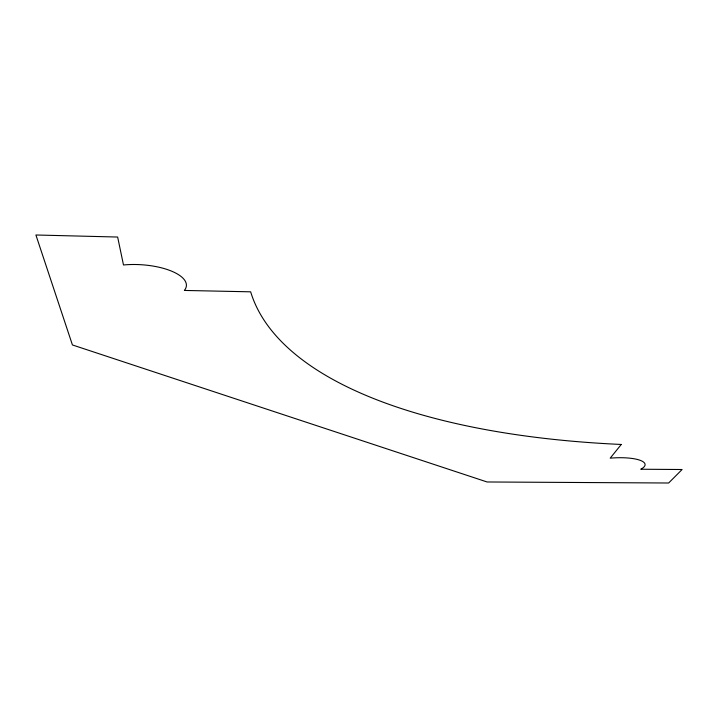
<?xml version="1.0" encoding="UTF-8"?>
<svg xmlns="http://www.w3.org/2000/svg" width="718" height="718" viewBox="0 0 718 718"><rect width="100%" height="100%" fill="white"/><g stroke="black" fill="none" stroke-linecap="round" stroke-linejoin="round"><path stroke-width="1.08" d="M621.267 444.46L610.192 458.165A31.386 8.553 -3.6 0 1 640.025 460.265A31.386 8.553 -3.6 0 1 640.77 469.231L682.1 469.518L668.637 483.008L487.082 481.975L72.428 344.954L35.9 234.992L117.644 237.039L123.487 264.969A46.688 18.183 3.4 0 1 171.746 271.216A46.688 18.183 3.4 0 1 184.364 290.44L250.663 291.822A642.987 251.865 -9.1 0 0 621.267 444.46"/></g></svg>
